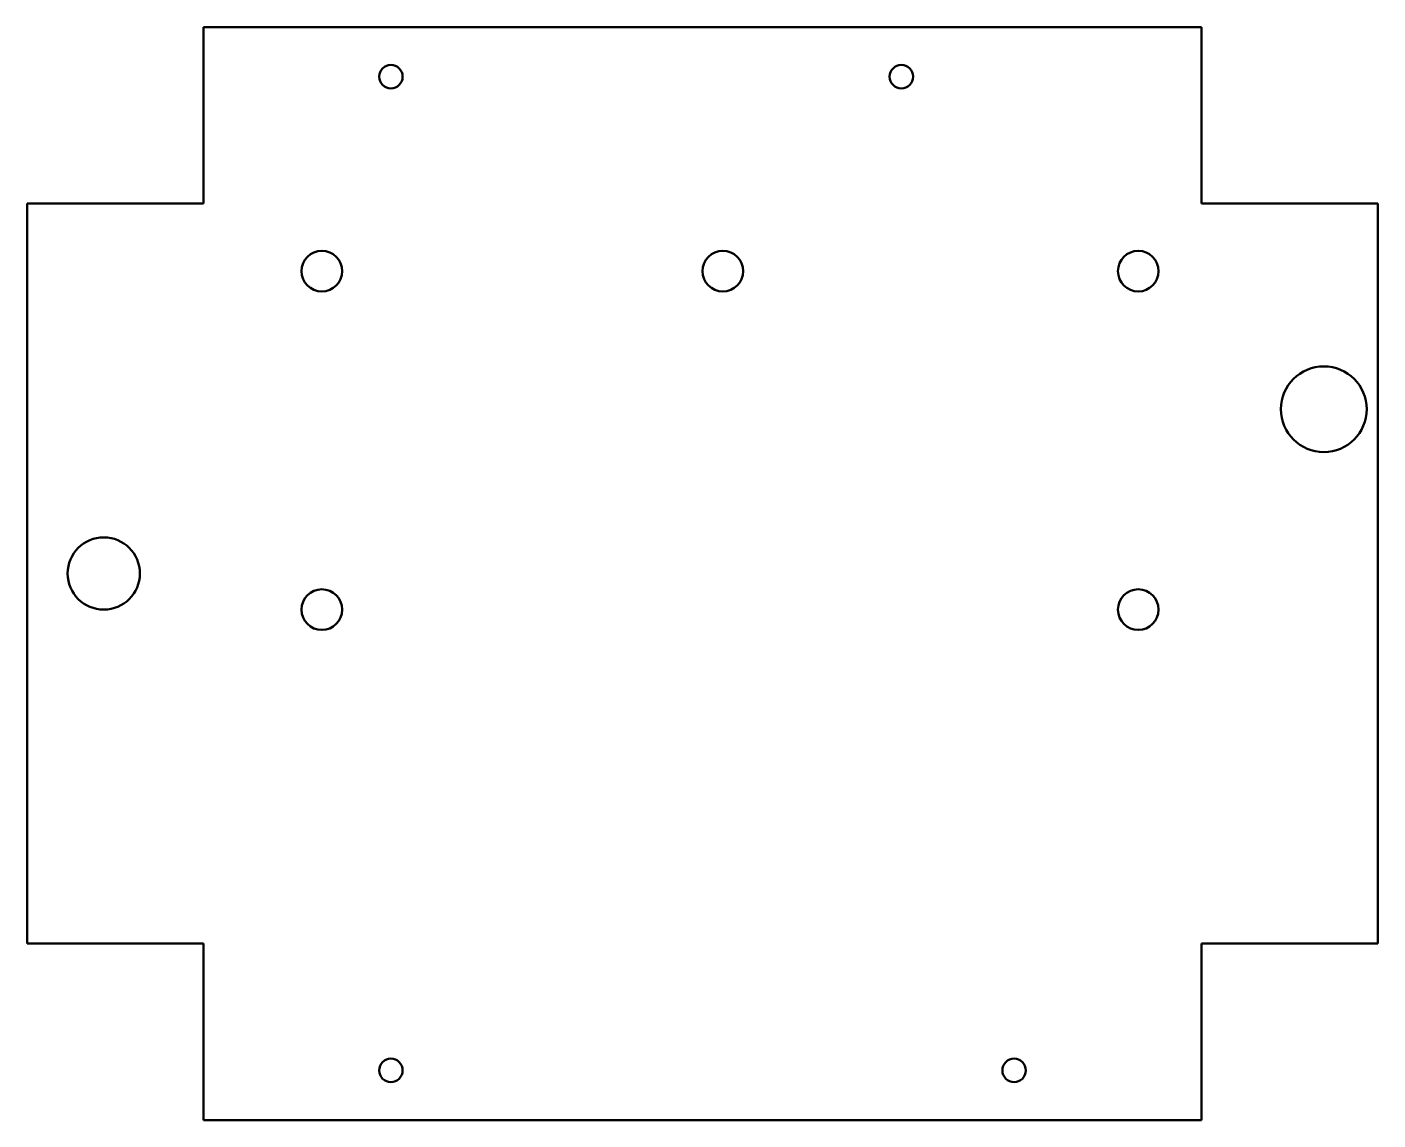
# Model space of a CAD drawing. Header units: millimetres. Extents: x 149 to 448, y 96 to 339.
import ezdxf

# ---------------------------------------------------------------- set-up
doc = ezdxf.new("R2010")
doc.units = ezdxf.units.MM
doc.layers.add('TAMPA_MT-', color=7, linetype='Continuous')

msp = doc.modelspace()

# ---------------------------------------------------------------- linework, layer by layer
at = {"layer": 'TAMPA_MT-', "color": 7, "linetype": 'Continuous', "lineweight": 50}
for p, q in [((408.77, 338.58), (187.77, 338.58)), ((187.77, 338.58), (187.77, 300.58)), ((408.77, 300.58), (408.77, 338.58)), ((148.68, 299.49), (148.68, 135.5)), ((186.68, 299.49), (148.68, 299.49)), ((187.77, 299.49), (186.68, 299.49)), ((187.77, 300.58), (187.77, 299.49)), ((408.77, 299.49), (408.77, 300.58)), ((409.86, 299.49), (408.77, 299.49)), ((447.86, 299.49), (409.86, 299.49)), ((447.86, 135.5), (447.86, 299.49)), ((148.68, 135.5), (186.68, 135.5)), ((186.68, 135.5), (187.77, 135.5)), ((187.77, 134.4), (187.77, 135.5)), ((408.77, 135.5), (409.86, 135.5)), ((408.77, 135.5), (408.77, 134.4)), ((409.86, 135.5), (447.86, 135.5)), ((187.77, 134.4), (187.77, 96.4)), ((408.77, 96.4), (408.77, 134.4)), ((187.77, 96.4), (408.77, 96.4))]:
    msp.add_line(p, q, dxfattribs=at)
for centre, radius in [((229.27, 327.58), 2.6), ((342.31, 327.58), 2.6), ((213.97, 284.49), 4.5), ((302.77, 284.49), 4.5), ((394.77, 284.49), 4.5), ((435.86, 253.89), 9.5), ((165.68, 217.5), 8), ((213.97, 209.49), 4.5), ((394.77, 209.49), 4.5), ((229.27, 107.4), 2.6), ((367.27, 107.4), 2.6)]:
    msp.add_circle(centre, radius, dxfattribs=at)

doc.saveas('drawing.dxf')
